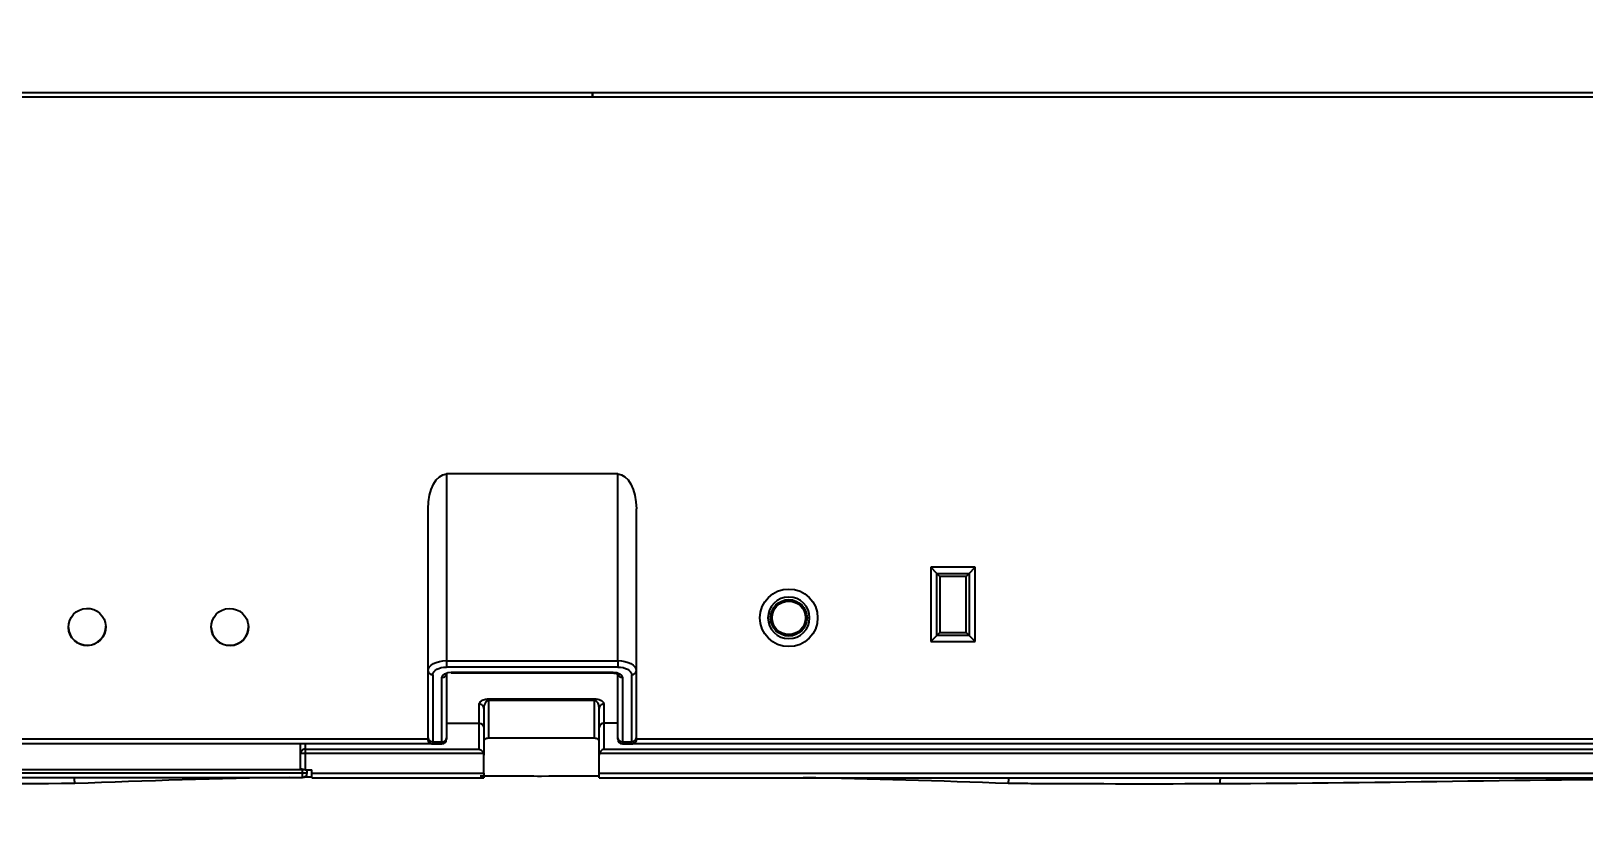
# Model space of a CAD drawing. Header units: millimetres. Extents: x 28 to 2369, y -329 to 1679.
# Drawn here: x 1752.1 to 1919.2, y 1211 to 1295.8 of the extents above; entities that cross this region are included whole.
import ezdxf

# ---------------------------------------------------------------- set-up
doc = ezdxf.new("R2010")
doc.units = ezdxf.units.MM
doc.layers.get('Defpoints').update_dxf_attribs({"linetype": 'CONTINUOUS'})
doc.layers.add('1LINE', color=7, linetype='CONTINUOUS')
doc.styles.add('Annotative', font='malgun.ttf')
doc.dimstyles.new('WOO', dxfattribs={"dimtxt": 20, "dimasz": 2, "dimexe": 1.25, "dimexo": 0.3, "dimgap": 1, "dimtad": 1, "dimdec": 1, "dimzin": 1, "dimdsep": 46, "dimtxsty": 'Annotative', "dimcen": 0, "dimclrd": 1, "dimclre": 1, "dimclrt": 2, "dimadec": 0, "dimazin": 0, "dimtfac": 1, "dimtdec": 1, "dimtofl": 0, "dimtmove": 0, "dimatfit": 3, "dimfxl": 0, "dimarcsym": 0})

# ---------------------------------------------------------------- blocks, each defined once
blk = doc.blocks.new('*D14')
at = {"layer": '1LINE', "color": 1, "lineweight": -2}
for p, q in [((1882.84, 1304.92), (2123.76, 1304.92)), ((2122.51, 1302.92), (2122.51, 846.68)), ((1807.34, 844.68), (2123.76, 844.68))]:
    blk.add_line(p, q, dxfattribs=at)
at = {"layer": '1LINE', "color": 1}
for points in [[(2122.18, 1302.92), (2122.84, 1302.92), (2122.51, 1304.92)], [(2122.18, 846.68), (2122.84, 846.68), (2122.51, 844.68)]]:
    blk.add_solid(points, dxfattribs=at)
at = {"layer": 'Defpoints', "color": 0}
for p in [(1882.54, 1304.92, 0), (1807.04, 844.68), (2122.51, 844.68)]:
    blk.add_point(p, dxfattribs=at)
at = {"layer": '1LINE', "color": 2, "insert": (2111.18, 1074.8), "char_height": 20, "attachment_point": 5, "rotation": 90, "style": 'Annotative'}
blk.add_mtext('460', dxfattribs=at)
blk = doc.blocks.new('*D15')
at = {"layer": '1LINE', "color": 1, "lineweight": -2}
for p, q in [((1882.84, 1342.52), (2179.26, 1342.52)), ((2178.01, 846.68), (2178.01, 1340.52)), ((1807.34, 844.68), (2179.26, 844.68))]:
    blk.add_line(p, q, dxfattribs=at)
at = {"layer": '1LINE', "color": 1}
for points in [[(2177.68, 1340.52), (2178.35, 1340.52), (2178.01, 1342.52)], [(2177.68, 846.68), (2178.35, 846.68), (2178.01, 844.68)]]:
    blk.add_solid(points, dxfattribs=at)
at = {"layer": 'Defpoints', "color": 0}
for p in [(1882.54, 1342.52, 0), (2178.01, 1342.52), (1807.04, 844.68)]:
    blk.add_point(p, dxfattribs=at)
at = {"layer": '1LINE', "color": 2, "insert": (2166.68, 1093.6), "char_height": 20, "attachment_point": 5, "rotation": 90, "style": 'Annotative'}
blk.add_mtext('498', dxfattribs=at)

msp = doc.modelspace()

# ---------------------------------------------------------------- linework, layer by layer
at = {"layer": '1LINE'}
for p, q in [((1784.01, 1288.73), (1701.6, 1288.73)), ((1703.08, 1289.23), (1812.54, 1289.23)), ((1923.58, 1288.73), (1784.01, 1288.73)), ((1812.54, 1288.73), (1812.54, 1289.23)), ((1812.54, 1289.23), (1922, 1289.23)), ((1812.54, 1289.23), (1812.54, 1288.73)), ((1815.24, 1248.22), (1796.84, 1248.22)), ((1796.84, 1248.22), (1796.84, 1228.14)), ((1815.24, 1228.14), (1815.24, 1248.22)), ((1794.84, 1227.04), (1794.84, 1244.46)), ((1817.24, 1244.46), (1817.24, 1227.04)), ((1853.7, 1238.19), (1848.9, 1238.19)), ((1848.9, 1238.19), (1848.9, 1230.19)), ((1849.56, 1237.53), (1848.9, 1238.19)), ((1853.04, 1237.53), (1853.7, 1238.19)), ((1853.7, 1230.19), (1853.7, 1238.19)), ((1849.9, 1237.19), (1849.56, 1237.53)), ((1849.56, 1237.53), (1853.04, 1237.53)), ((1849.56, 1230.84), (1849.56, 1237.53)), ((1852.7, 1237.19), (1849.9, 1237.19)), ((1849.9, 1237.19), (1849.9, 1231.19)), ((1852.7, 1237.19), (1853.04, 1237.53)), ((1852.7, 1231.19), (1852.7, 1237.19)), ((1853.04, 1237.53), (1853.04, 1230.84)), ((1849.56, 1230.84), (1849.9, 1231.19)), ((1849.9, 1231.19), (1852.7, 1231.19)), ((1853.04, 1230.84), (1852.7, 1231.19)), ((1848.9, 1230.19), (1849.56, 1230.84)), ((1848.9, 1230.19), (1853.7, 1230.19)), ((1853.04, 1230.84), (1849.56, 1230.84)), ((1853.7, 1230.19), (1853.04, 1230.84)), ((1796.84, 1228.14), (1796.84, 1227.46)), ((1796.84, 1228.14), (1815.24, 1228.14)), ((1815.24, 1228.14), (1815.24, 1227.46)), ((1794.84, 1219.84), (1794.84, 1227.04)), ((1795.34, 1226.62), (1795.34, 1219.43)), ((1796.34, 1219.43), (1796.34, 1226.34)), ((1815.24, 1227.46), (1796.84, 1227.46)), ((1796.84, 1226.76), (1796.84, 1219.84)), ((1797.34, 1226.82), (1797.34, 1226.9)), ((1797.34, 1226.9), (1814.74, 1226.9)), ((1797.34, 1226.82), (1814.74, 1226.82)), ((1814.74, 1226.9), (1814.74, 1226.82)), ((1815.24, 1219.84), (1815.24, 1226.68)), ((1815.74, 1226.34), (1815.74, 1219.43)), ((1816.74, 1219.43), (1816.74, 1226.62)), ((1817.24, 1227.04), (1817.24, 1219.84)), ((1801.34, 1223.85), (1801.34, 1219.8)), ((1812.74, 1219.8), (1812.74, 1223.85)), ((1794.84, 1219.71), (1794.84, 1219.84)), ((1796.34, 1219.19), (1796.34, 1219.43)), ((1796.84, 1219.84), (1796.84, 1219.69)), ((1815.24, 1219.69), (1815.24, 1219.84)), ((1817.24, 1219.84), (1817.24, 1219.71)), ((1781.63, 1218.15), (1781.13, 1218.15)), ((1781.13, 1216.57), (1781.13, 1218.15)), ((1781.63, 1218.63), (1781.63, 1218.15)), ((1781.63, 1218.15), (1781.63, 1216.41)), ((1800.84, 1216.05), (1800.84, 1217.99)), ((1813.24, 1216.05), (1813.24, 1217.99)), ((1781.33, 1216.07), (1781.33, 1216.43)), ((1781.33, 1216.07), (1781.83, 1216.07)), ((1781.83, 1216.07), (1781.83, 1216.41)), ((1782.33, 1216.05), (1782.33, 1216.41)), ((1800.84, 1216.05), (1800.84, 1215.55)), ((1813.24, 1215.55), (1813.24, 1216.05))]:
    msp.add_line(p, q, dxfattribs=at)
for radius in [3.1, 1.96, 1.8]:
    msp.add_circle((1833.64, 1232.75, 0), radius, dxfattribs=at)
at = {"layer": '1LINE', "extrusion": (-6.12303e-17, 1.12478e-32, -1)}
msp.add_circle((-1833.64, 1232.75, 0), 2.24, dxfattribs=at)
for start, end in [(0, 89.9999), (270.0001, 0)]:
    msp.add_arc((-1833.64, 1232.75, 0), 1.8, start, end, dxfattribs=at)
at = {"layer": '1LINE'}
for centre, start, end in [((1795.34, 1219.69, 0), 225.8662, 269.7385), ((1796.34, 1219.69, 0), 270, 0), ((1815.74, 1219.69, 0), 180, 269.7385), ((1816.74, 1219.69, 0), 269.9423, 314.0201), ((1781.33, 1216.07, 0), 270, 359.9503)]:
    msp.add_arc(centre, 0.5, start, end, dxfattribs=at)
at = {"layer": '1LINE', "extrusion": (1.0676e-27, 5.81175e-12, -1)}
for centre, major_axis, start_param, end_param in [((1796.84, 1244.46), (0, 3.76), 4.712389, 6.283185), ((1815.24, 1244.46), (0, -3.76), 3.141593, 4.712389)]:
    msp.add_ellipse(centre, major_axis=major_axis, ratio=0.532525, start_param=start_param, end_param=end_param, dxfattribs=at)
at = {"layer": '1LINE'}
for centre in [(1758.17, 1231.77), (1773.52, 1231.76)]:
    msp.add_ellipse(centre, major_axis=(-0.06, 2), ratio=0.999962, dxfattribs=at)
for centre, major_axis, ratio, start_param, end_param in [((1758.17, 1231.78), (-2, -0.06), 0.999962, 0, 3.140699), ((1773.52, 1231.77), (-2, -0.06), 0.999962, 0, 3.140734), ((1795.34, 1227.04), (-0.5, 0), 0.829038, 0, 1.570796), ((1796.34, 1226.76), (-0.5, 0), 0.829038, 1.570796, 3.141593), ((1815.74, 1226.76), (-0.5, 0), 0.829038, 0.194855, 1.570796), ((1816.74, 1227.04), (0.5, 0), 0.829038, 4.712389, 6.283185), ((1800.34, 1223), (-0.5, 0), 0.947231, 3.141593, 4.712533), ((1801.34, 1223.56), (0, 0.5), 0.000143, 5.337632, 5.953384), ((1812.74, 1223.56), (0, 0.5), 0.000143, 0.329802, 0.945553), ((1813.74, 1223), (0.5, 0), 0.947231, 1.570653, 3.141593), ((1795.34, 1219.84), (-0.5, 0), 0.829038, 0, 1.570796), ((1796.34, 1219.84), (-0.5, 0), 0.829038, 1.570796, 3.141593), ((1815.74, 1219.84), (-0.5, 0), 0.829038, 0, 1.570796), ((1816.74, 1219.84), (0.5, 0), 0.829038, 4.712389, 6.283185), ((1781.63, 1218.15), (0.5, 0), 0.949336, 1.570796, 3.141599), ((1781.33, 1216.07), (0, -0.5), 0.000267, 0.002932, 1.5708), ((1756.27, 1214.83), (0.2, -5), 0.115552, 1.586368, 1.71792), ((1857.81, 1214.83), (-0.2, -5), 0.115552, 4.569412, 4.696818), ((1880.61, 1213.78), (-0.24, -4.99), 0.141725, 4.349421, 4.492621)]:
    msp.add_ellipse(centre, major_axis=major_axis, ratio=ratio, start_param=start_param, end_param=end_param, dxfattribs=at)
at = {"layer": '1LINE', "extrusion": (-1.0676e-27, -5.81175e-12, -1)}
for centre, major_axis, ratio, start_param, end_param in [((1796.84, 1227.04, 0), (2, 0), 0.552738, 3.141593, 4.712389), ((1815.24, 1227.04, 0), (2, 0), 0.552738, 4.712389, 6.283185), ((1796.84, 1226.62, 0), (1.5, 0), 0.559476, 3.141593, 4.712389), ((1797.34, 1226.34, 0), (1, 0), 0.559476, 3.141593, 4.712389), ((1814.74, 1226.34, 0), (1, 0), 0.559476, 4.712389, 6.283185), ((1815.24, 1226.62, 0), (1.5, 0), 0.559476, 4.712389, 6.283185)]:
    msp.add_ellipse(centre, major_axis=major_axis, ratio=ratio, start_param=start_param, end_param=end_param, dxfattribs=at)
at = {"layer": '1LINE'}
for points, knots in [([(1814.74, 1226.82), (1814.81, 1226.82), (1814.94, 1226.81), (1815.09, 1226.77), (1815.13, 1226.75), (1815.14, 1226.75)], [0, 0, 0, 0, 0.444211, 0.901227, 1, 1, 1, 1]), ([(1815.14, 1226.75), (1815.17, 1226.73), (1815.23, 1226.71), (1815.26, 1226.68), (1815.26, 1226.68), (1815.26, 1226.68)], [0, 0, 0, 0, 0.339932, 0.777623, 1, 1, 1, 1]), ([(1800.34, 1223.48), (1800.34, 1223.55), (1800.37, 1223.63), (1800.48, 1223.76), (1800.55, 1223.83), (1800.73, 1223.92), (1800.81, 1223.95), (1800.97, 1223.99), (1801.04, 1224.01), (1801.18, 1224.03), (1801.26, 1224.03), (1801.34, 1224.03)], [0, 0, 0, 0, 0.320397, 0.320397, 0.608134, 0.608134, 0.781123, 0.781123, 0.889795, 0.889795, 1, 1, 1, 1]), ([(1800.34, 1221.41), (1800.34, 1221.51), (1800.34, 1221.62), (1800.34, 1222.14), (1800.34, 1222.56), (1800.34, 1223.15), (1800.34, 1223.31), (1800.34, 1223.48)], [0, 0, 0, 0, 0.152981, 0.152981, 0.764907, 0.764907, 1, 1, 1, 1]), ([(1801.34, 1223.85), (1801.32, 1223.85), (1801.3, 1223.85), (1801.26, 1223.84), (1801.24, 1223.84), (1801.19, 1223.81), (1801.15, 1223.79), (1801.07, 1223.72), (1801.04, 1223.68), (1800.95, 1223.54), (1800.91, 1223.44), (1800.86, 1223.23), (1800.84, 1223.12), (1800.84, 1223)], [0, 0, 0, 0, 0.038243, 0.038243, 0.075151, 0.075151, 0.1642, 0.1642, 0.330759, 0.330759, 0.639685, 0.639685, 1, 1, 1, 1]), ([(1801.34, 1224.03), (1801.68, 1224.03), (1802.01, 1224.03), (1803.68, 1224.03), (1805.01, 1224.03), (1806.58, 1224.03), (1806.81, 1224.03), (1807.04, 1224.03)], [0, 0, 0, 0, 0.175436, 0.175436, 0.877179, 0.877179, 1, 1, 1, 1]), ([(1807.04, 1224.03), (1807.38, 1224.03), (1807.71, 1224.03), (1809.38, 1224.03), (1810.71, 1224.03), (1812.28, 1224.03), (1812.51, 1224.03), (1812.74, 1224.03)], [0, 0, 0, 0, 0.175437, 0.175437, 0.877185, 0.877185, 1, 1, 1, 1]), ([(1812.74, 1224.03), (1812.79, 1224.03), (1812.84, 1224.03), (1812.96, 1224.02), (1813.03, 1224.01), (1813.21, 1223.97), (1813.31, 1223.94), (1813.46, 1223.87), (1813.53, 1223.83), (1813.68, 1223.7), (1813.73, 1223.6), (1813.74, 1223.5), (1813.74, 1223.49), (1813.74, 1223.48)], [0, 0, 0, 0, 0.068066, 0.068066, 0.167471, 0.167471, 0.360625, 0.360625, 0.55026, 0.55026, 0.951051, 0.951051, 1, 1, 1, 1]), ([(1813.24, 1223), (1813.24, 1223.16), (1813.22, 1223.32), (1813.14, 1223.54), (1813.11, 1223.6), (1813.03, 1223.71), (1812.98, 1223.76), (1812.9, 1223.81), (1812.88, 1223.82), (1812.84, 1223.84), (1812.83, 1223.84), (1812.8, 1223.85), (1812.78, 1223.85), (1812.75, 1223.85), (1812.75, 1223.85), (1812.74, 1223.85)], [0, 0, 0, 0, 0.501841, 0.501841, 0.701036, 0.701036, 0.879669, 0.879669, 0.929117, 0.929117, 0.954535, 0.954535, 0.990864, 0.990864, 1, 1, 1, 1]), ([(1813.74, 1223.48), (1813.74, 1223.37), (1813.74, 1223.26), (1813.74, 1222.73), (1813.74, 1222.31), (1813.74, 1221.73), (1813.74, 1221.57), (1813.74, 1221.41)], [0, 0, 0, 0, 0.152981, 0.152981, 0.764908, 0.764908, 1, 1, 1, 1]), ([(1800.34, 1218.63), (1800.34, 1218.73), (1800.34, 1218.84), (1800.34, 1219.36), (1800.34, 1219.78), (1800.34, 1220.6), (1800.34, 1221.01), (1800.34, 1221.41)], [0, 0, 0, 0, 0.113092, 0.113092, 0.565461, 0.565461, 1, 1, 1, 1]), ([(1800.84, 1220.93), (1800.84, 1220.83), (1800.84, 1220.72), (1800.84, 1220.2), (1800.84, 1219.78), (1800.84, 1218.9), (1800.84, 1218.45), (1800.84, 1217.99)], [0, 0, 0, 0, 0.106733, 0.106733, 0.533667, 0.533667, 1, 1, 1, 1]), ([(1813.24, 1217.99), (1813.24, 1218.09), (1813.24, 1218.2), (1813.24, 1218.72), (1813.24, 1219.14), (1813.24, 1220.02), (1813.24, 1220.48), (1813.24, 1220.93)], [0, 0, 0, 0, 0.106733, 0.106733, 0.533667, 0.533667, 1, 1, 1, 1]), ([(1813.74, 1221.41), (1813.74, 1221.3), (1813.74, 1221.2), (1813.74, 1220.67), (1813.74, 1220.26), (1813.74, 1219.43), (1813.74, 1219.03), (1813.74, 1218.63)], [0, 0, 0, 0, 0.113092, 0.113092, 0.565461, 0.565461, 1, 1, 1, 1]), ([(1688.18, 1219.73), (1688.35, 1219.73), (1688.52, 1219.73), (1690.02, 1219.73), (1691.35, 1219.73), (1698.02, 1219.73), (1703.35, 1219.73), (1730.02, 1219.73), (1751.35, 1219.73), (1780.07, 1219.73), (1787.46, 1219.73), (1794.84, 1219.73)], [0, 0, 0, 0, 0.004688, 0.004688, 0.04219, 0.04219, 0.192198, 0.192198, 0.79223, 0.79223, 1, 1, 1, 1]), ([(1781.13, 1218.15), (1781.13, 1218.26), (1781.13, 1218.36), (1781.13, 1218.72), (1781.13, 1218.98), (1781.13, 1219.23)], [0, 0, 0, 0, 0.290968, 0.290968, 1, 1, 1, 1]), ([(1795, 1219.33), (1794.99, 1219.33), (1794.99, 1219.34), (1794.95, 1219.37), (1794.92, 1219.41), (1794.88, 1219.5), (1794.87, 1219.55), (1794.85, 1219.63), (1794.84, 1219.67), (1794.84, 1219.71)], [0, 0, 0, 0, 0.057822, 0.057822, 0.438131, 0.438131, 0.747964, 0.747964, 1, 1, 1, 1]), ([(1795.34, 1219.43), (1795.34, 1219.34), (1795.34, 1219.27), (1795.34, 1219.2), (1795.34, 1219.19), (1795.34, 1219.19)], [0, 0, 0, 0, 0.569581, 0.569581, 1, 1, 1, 1]), ([(1801.34, 1219.8), (1801.3, 1219.8), (1801.26, 1219.79), (1801.19, 1219.78), (1801.15, 1219.78), (1801.08, 1219.76), (1801.04, 1219.74), (1800.95, 1219.7), (1800.91, 1219.66), (1800.86, 1219.6), (1800.84, 1219.56), (1800.84, 1219.52)], [0, 0, 0, 0, 0.111287, 0.111287, 0.221091, 0.221091, 0.394914, 0.394914, 0.681771, 0.681771, 1, 1, 1, 1]), ([(1813.24, 1219.52), (1813.24, 1219.58), (1813.22, 1219.63), (1813.14, 1219.69), (1813.1, 1219.71), (1813.03, 1219.75), (1812.99, 1219.76), (1812.91, 1219.78), (1812.88, 1219.79), (1812.81, 1219.79), (1812.78, 1219.8), (1812.74, 1219.8)], [0, 0, 0, 0, 0.446455, 0.446455, 0.638544, 0.638544, 0.80178, 0.80178, 0.908988, 0.908988, 1, 1, 1, 1]), ([(1815.74, 1219.43), (1815.74, 1219.34), (1815.74, 1219.27), (1815.74, 1219.2), (1815.74, 1219.19), (1815.74, 1219.19)], [0, 0, 0, 0, 0.569581, 0.569581, 1, 1, 1, 1]), ([(1816.74, 1219.19), (1816.74, 1219.19), (1816.74, 1219.19), (1816.74, 1219.19), (1816.74, 1219.22), (1816.74, 1219.31), (1816.74, 1219.37), (1816.74, 1219.43)], [0, 0, 0, 0, 0.026578, 0.026578, 0.598129, 0.598129, 1, 1, 1, 1]), ([(1817.24, 1219.71), (1817.24, 1219.67), (1817.24, 1219.62), (1817.22, 1219.53), (1817.2, 1219.49), (1817.16, 1219.42), (1817.14, 1219.38), (1817.11, 1219.34), (1817.1, 1219.34), (1817.09, 1219.33)], [0, 0, 0, 0, 0.287776, 0.287776, 0.573208, 0.573208, 0.893113, 0.893113, 1, 1, 1, 1]), ([(1817.24, 1219.73), (1817.58, 1219.73), (1817.91, 1219.73), (1819.58, 1219.73), (1820.91, 1219.73), (1827.58, 1219.73), (1832.91, 1219.73), (1859.58, 1219.73), (1880.91, 1219.73), (1910.24, 1219.73), (1918.23, 1219.73), (1926.22, 1219.73)], [0, 0, 0, 0, 0.009176, 0.009176, 0.045881, 0.045881, 0.192698, 0.192698, 0.77997, 0.77997, 1, 1, 1, 1]), ([(1781.63, 1218.63), (1781.97, 1218.63), (1782.3, 1218.63), (1783.97, 1218.63), (1785.3, 1218.63), (1791.2, 1218.63), (1795.77, 1218.63), (1800.34, 1218.63)], [0, 0, 0, 0, 0.053449, 0.053449, 0.267243, 0.267243, 1, 1, 1, 1]), ([(1800.82, 1218.15), (1800.49, 1218.15), (1800.17, 1218.15), (1798.51, 1218.15), (1797.18, 1218.15), (1791.11, 1218.15), (1786.37, 1218.15), (1781.63, 1218.15)], [0, 0, 0, 0, 0.050806, 0.050806, 0.259311, 0.259311, 1, 1, 1, 1]), ([(1800.34, 1218.63), (1800.34, 1218.63), (1800.35, 1218.63), (1800.37, 1218.62), (1800.4, 1218.61), (1800.49, 1218.57), (1800.56, 1218.52), (1800.67, 1218.42), (1800.71, 1218.37), (1800.78, 1218.26), (1800.8, 1218.21), (1800.82, 1218.15)], [0, 0, 0, 0, 0.005667, 0.005667, 0.141948, 0.141948, 0.512393, 0.512393, 0.783746, 0.783746, 1, 1, 1, 1]), ([(1813.74, 1218.63), (1813.74, 1218.63), (1813.74, 1218.63), (1813.71, 1218.62), (1813.69, 1218.61), (1813.6, 1218.57), (1813.53, 1218.52), (1813.42, 1218.42), (1813.38, 1218.37), (1813.31, 1218.26), (1813.29, 1218.21), (1813.27, 1218.15)], [0, 0, 0, 0, 0.005667, 0.005667, 0.141948, 0.141948, 0.512393, 0.512393, 0.783746, 0.783746, 1, 1, 1, 1]), ([(1928.23, 1218.15), (1927.89, 1218.15), (1927.56, 1218.15), (1925.89, 1218.15), (1924.56, 1218.15), (1917.89, 1218.15), (1912.56, 1218.15), (1885.89, 1218.15), (1864.56, 1218.15), (1833.24, 1218.15), (1823.25, 1218.15), (1813.27, 1218.15)], [0, 0, 0, 0, 0.008699, 0.008699, 0.043495, 0.043495, 0.182677, 0.182677, 0.739409, 0.739409, 1, 1, 1, 1]), ([(1813.74, 1218.63), (1814.08, 1218.63), (1814.41, 1218.63), (1816.08, 1218.63), (1817.41, 1218.63), (1824.08, 1218.63), (1829.41, 1218.63), (1856.08, 1218.63), (1877.41, 1218.63), (1908.57, 1218.63), (1918.4, 1218.63), (1928.22, 1218.63)], [0, 0, 0, 0, 0.008735, 0.008735, 0.043676, 0.043676, 0.18344, 0.18344, 0.742497, 0.742497, 1, 1, 1, 1]), ([(1735.96, 1216.07), (1736.29, 1216.07), (1736.63, 1216.07), (1738.29, 1216.07), (1739.63, 1216.07), (1746.29, 1216.07), (1751.63, 1216.07), (1765.09, 1216.07), (1773.21, 1216.07), (1781.33, 1216.07)], [0, 0, 0, 0, 0.022039, 0.022039, 0.110195, 0.110195, 0.462818, 0.462818, 1, 1, 1, 1]), ([(1781.63, 1216.41), (1781.58, 1216.41), (1781.53, 1216.41), (1781.42, 1216.42), (1781.38, 1216.43), (1781.29, 1216.45), (1781.25, 1216.47), (1781.19, 1216.5), (1781.17, 1216.51), (1781.14, 1216.54), (1781.13, 1216.56), (1781.13, 1216.57)], [0, 0, 0, 0, 0.201471, 0.201471, 0.402661, 0.402661, 0.608179, 0.608179, 0.823699, 0.823699, 1, 1, 1, 1]), ([(1782.33, 1215.55), (1782.33, 1215.55), (1782.33, 1215.55), (1782.33, 1215.55), (1782.33, 1215.56), (1782.33, 1215.6), (1782.33, 1215.63), (1782.33, 1215.7), (1782.33, 1215.74), (1782.33, 1215.84), (1782.33, 1215.89), (1782.33, 1215.98), (1782.33, 1216.01), (1782.33, 1216.05)], [0, 0, 0, 0, 0.012796, 0.012796, 0.227409, 0.227409, 0.442022, 0.442022, 0.656635, 0.656635, 0.871249, 0.871249, 1, 1, 1, 1]), ([(1782.33, 1216.05), (1782.67, 1216.05), (1783, 1216.05), (1784.67, 1216.05), (1786, 1216.05), (1791.84, 1216.05), (1796.34, 1216.05), (1800.84, 1216.05)], [0, 0, 0, 0, 0.054026, 0.054026, 0.270131, 0.270131, 1, 1, 1, 1]), ([(1813.24, 1216.05), (1813.58, 1216.05), (1813.91, 1216.05), (1815.58, 1216.05), (1816.91, 1216.05), (1823.58, 1216.05), (1828.91, 1216.05), (1855.58, 1216.05), (1876.91, 1216.05), (1906.4, 1216.05), (1914.56, 1216.05), (1923.06, 1216.05), (1923.39, 1216.05), (1925.06, 1216.05), (1926.39, 1216.05), (1932.72, 1216.05), (1937.72, 1216.05), (1943.06, 1216.05), (1943.39, 1216.05), (1945.06, 1216.05), (1946.39, 1216.05), (1953.06, 1216.05), (1958.39, 1216.05), (1975.94, 1216.05), (1988.16, 1216.05), (2000.38, 1216.05)], [0, 0, 0, 0, 0.005344, 0.005344, 0.026719, 0.026719, 0.11222, 0.11222, 0.454224, 0.454224, 0.585032, 0.585032, 0.590376, 0.590376, 0.611752, 0.611752, 0.691909, 0.691909, 0.697252, 0.697252, 0.718628, 0.718628, 0.804129, 0.804129, 1, 1, 1, 1]), ([(1879.97, 1214.9), (1873.33, 1214.86), (1866.69, 1214.88), (1859.1, 1214.92), (1858.17, 1214.93), (1857.24, 1214.93)], [0, 0, 0, 0, 0.877127, 0.877127, 1, 1, 1, 1])]:
    msp.add_open_spline(points, degree=3, knots=knots, dxfattribs=at)
for points, degree in [([(1800.84, 1223), (1800.84, 1222.31), (1800.84, 1221.62), (1800.84, 1220.93)], 3), ([(1807.04, 1223.85), (1805.14, 1223.85), (1803.24, 1223.85), (1801.34, 1223.85)], 3), ([(1812.74, 1223.85), (1810.84, 1223.85), (1808.94, 1223.85), (1807.04, 1223.85)], 3), ([(1813.24, 1220.93), (1813.24, 1221.62), (1813.24, 1222.31), (1813.24, 1223)], 3), ([(1796.81, 1221.41), (1797.99, 1221.41), (1799.17, 1221.41), (1800.34, 1221.41)], 3), ([(1800.34, 1221.41), (1800.61, 1221.41), (1800.84, 1221.18), (1800.84, 1220.93)], 3), ([(1813.74, 1221.41), (1813.48, 1221.41), (1813.24, 1221.18), (1813.24, 1220.93)], 3), ([(1815.24, 1221.41), (1814.74, 1221.41), (1814.24, 1221.41), (1813.74, 1221.41)], 3), ([(1688.18, 1219.23), (1795.14, 1219.23)], 1), ([(1781.63, 1219.23), (1781.63, 1219.03), (1781.63, 1218.83), (1781.63, 1218.63)], 3), ([(1795.34, 1219.43), (1795.68, 1219.43), (1796.01, 1219.43), (1796.34, 1219.43)], 3), ([(1807.04, 1219.8), (1805.14, 1219.8), (1803.24, 1219.8), (1801.34, 1219.8)], 3), ([(1812.74, 1219.8), (1810.84, 1219.8), (1808.94, 1219.8), (1807.04, 1219.8)], 3), ([(1815.74, 1219.43), (1816.08, 1219.43), (1816.41, 1219.43), (1816.74, 1219.43)], 3), ([(1816.96, 1219.23), (1926.22, 1219.23)], 1), ([(1795.34, 1219.19), (1796.34, 1219.19)], 1), ([(1800.84, 1217.99), (1800.84, 1218.05), (1800.83, 1218.1), (1800.82, 1218.15)], 3), ([(1813.27, 1218.15), (1813.25, 1218.1), (1813.24, 1218.05), (1813.24, 1217.99)], 3), ([(1815.74, 1219.19), (1816.74, 1219.19)], 1), ([(1735.96, 1216.43), (1751.09, 1216.43), (1766.21, 1216.43), (1781.33, 1216.43)], 3), ([(1781.63, 1216.41), (1781.87, 1216.41), (1782.1, 1216.41), (1782.33, 1216.41)], 3), ([(1756.85, 1214.93), (1749.26, 1214.89), (1741.69, 1214.85), (1734.12, 1214.9)], 3), ([(1735.96, 1215.57), (1781.33, 1215.57)], 1), ([(1779.98, 1215.58), (1772.25, 1215.45), (1764.54, 1215.23), (1756.85, 1214.93)], 3), ([(1782.33, 1215.62), (1782.05, 1215.61), (1781.77, 1215.61), (1781.49, 1215.6)], 3), ([(1782.33, 1215.55), (1800.84, 1215.55)], 1), ([(1807.04, 1215.7), (1804.84, 1215.72), (1802.65, 1215.73), (1800.45, 1215.74)], 3), ([(1813.24, 1215.74), (1811.18, 1215.73), (1809.11, 1215.72), (1807.04, 1215.7)], 3), ([(1813.24, 1215.55), (1906.81, 1215.55), (2000.38, 1215.55)], 2), ([(1857.24, 1214.93), (1849.9, 1215.22), (1842.55, 1215.43), (1835.17, 1215.56)], 3), ([(1933.49, 1215.42), (1915.62, 1215.42), (1897.72, 1214.93), (1879.97, 1214.9)], 3)]:
    msp.add_open_spline(points, degree=degree, dxfattribs=at)

# ---------------------------------------------------------------- dimensions: what is measured, and where the dimension line sits
for base, p1, p2, picture, middle in [((2178.01, 1342.52), (1807.04, 844.68), (1882.54, 1342.52, 0), '*D15', (2178.01, 1093.6)), ((2122.51, 844.68), (1882.54, 1304.92, 0), (1807.04, 844.68), '*D14', (2122.51, 1074.8))]:
    dim = msp.add_linear_dim(base=base, p1=p1, p2=p2, angle=90, dimstyle='WOO', override={"dimdec": 0}, dxfattribs=at)
    dim.commit()
    dim.dimension.update_dxf_attribs({"geometry": picture, "text_midpoint": middle, "dimtype": 160})

doc.saveas('drawing.dxf')
